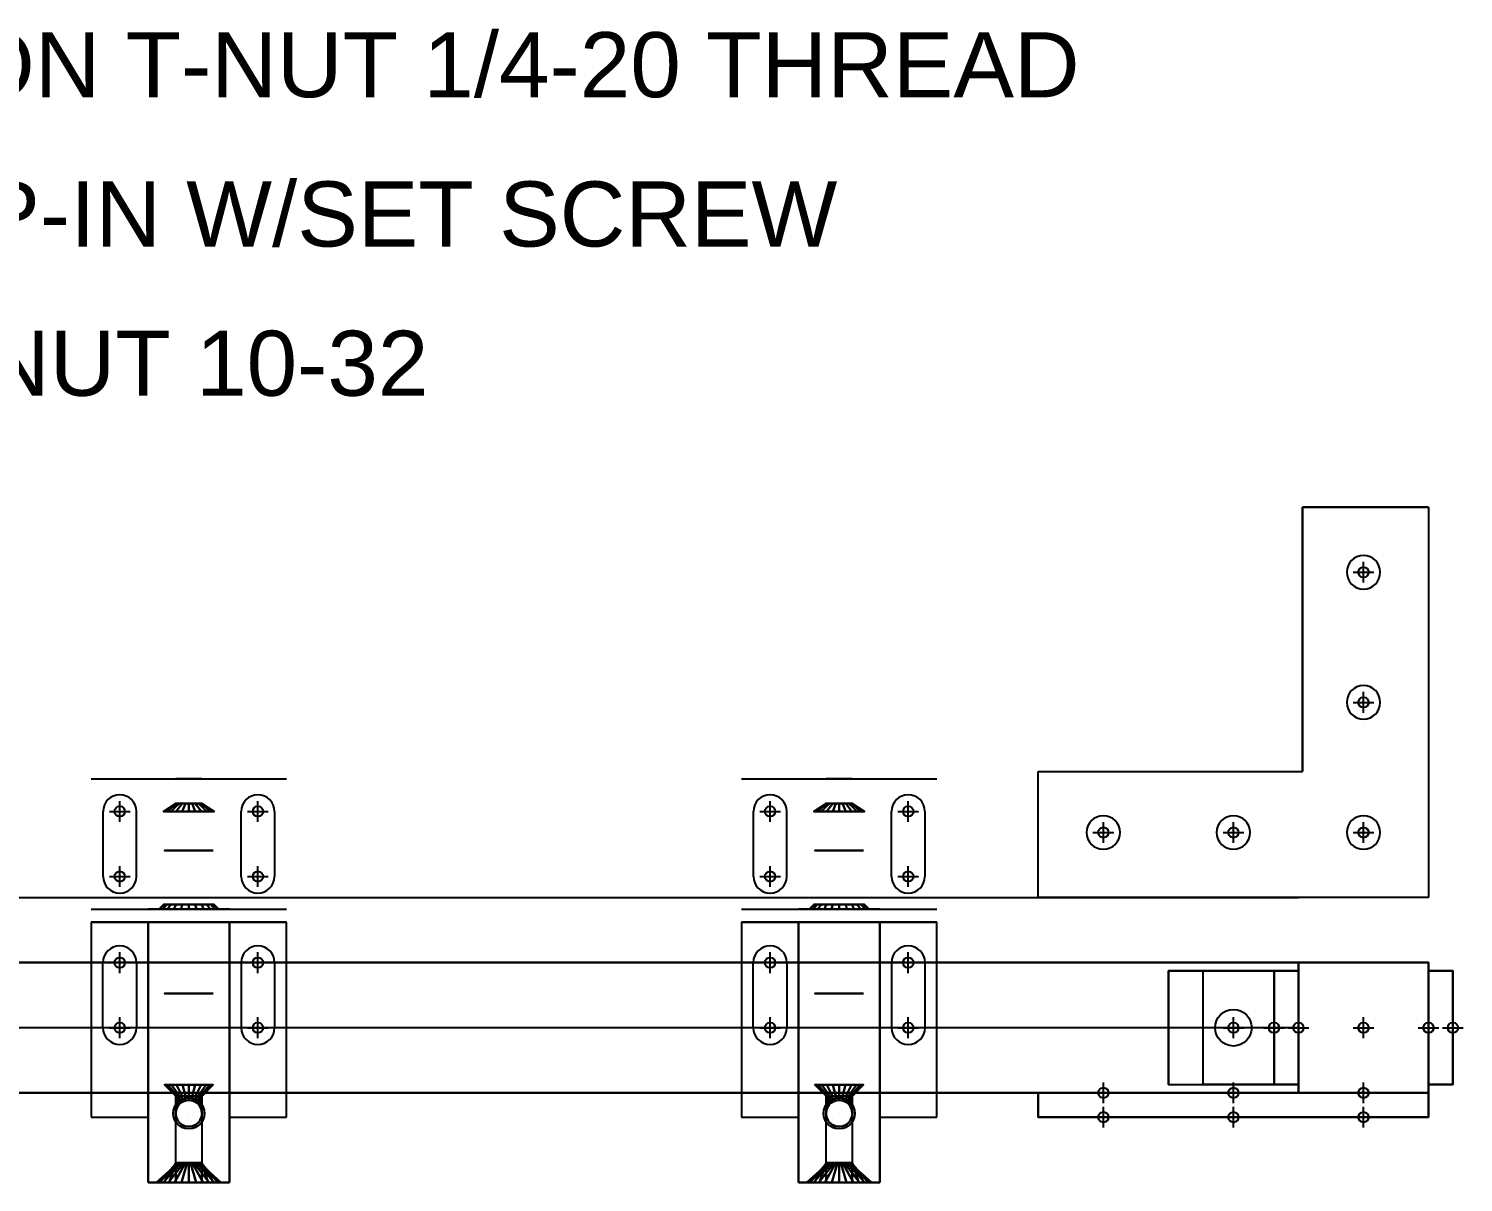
# Model space of a CAD drawing. Header units: inches. Extents: x -15.3 to 23.9, y -11.6 to 6.8.
# Drawn here: x 12.1 to 23.13, y -11.63 to -2.77 of the extents above; entities that cross this region are included whole.
import ezdxf

# ---------------------------------------------------------------- set-up
doc = ezdxf.new("R2010")
doc.units = ezdxf.units.IN
doc.header["$MEASUREMENT"] = 0
doc.header["$PDMODE"] = 34
doc.header["$PDSIZE"] = 0.08
for name, color, linetype in [('AQME Holes', 7, 'Continuous'), ('AQME NonGraphical Parts', 7, 'Continuous'), ('AQME Points', 7, 'Continuous'), ('AQME TSlots', 7, 'Continuous')]:
    doc.layers.add(name, color=color, linetype=linetype)
doc.styles.get("Standard").update_dxf_attribs({"font": 'ARIAL.TTF'})

# ---------------------------------------------------------------- blocks, each defined once
blk = doc.blocks.new('AQME_4118_20120316135133')
at = {"color": 1}
for centre in [(0, 0), (1, 0), (2, 0)]:
    blk.add_circle(centre, 0.1285, dxfattribs=at)
at = {"color": 3}
for p in [(0, 0), (1, 0), (2, 0)]:
    blk.add_point(p, dxfattribs=at)
at = {"color": 2}
for p in [(0, 0, 0.1875), (1, 0, 0.1875), (2, 0, 0.1875)]:
    blk.add_point(p, dxfattribs=at)
for points in [[(2.5, 0.4375), (-0.5, 0.4375), (-0.5, 0.4375, 0.188), (2.5, 0.4375, 0.188)], [(-0.5, 0.4375), (-0.5, -0.4375), (-0.5, -0.4375, 0.188), (-0.5, 0.4375, 0.188)], [(2.5, -0.4375), (2.5, 0.4375), (2.5, 0.4375, 0.188), (2.5, -0.4375, 0.188)], [(-0.5, -0.4375), (2.5, -0.4375), (2.5, -0.4375, 0.188), (-0.5, -0.4375, 0.188)]]:
    blk.add_3dface(points)
at = {"invisible_edges": 14}
for points in [[(-0.5, 0.4375), (2.5, 0.4375), (1, -0.0005)], [(2.5, 0.4375, 0.188), (-0.5, 0.4375, 0.188), (1, -0.0005, 0.188)], [(-0.5, -0.4375), (-0.5, 0.4375), (1, -0.0005)], [(-0.5, 0.4375, 0.188), (-0.5, -0.4375, 0.188), (1, -0.0005, 0.188)], [(2.5, 0.4375), (2.5, -0.4375), (1, -0.0005)], [(2.5, -0.4375, 0.188), (2.5, 0.4375, 0.188), (1, -0.0005, 0.188)], [(2.5, -0.4375), (-0.5, -0.4375), (1, -0.0005)], [(-0.5, -0.4375, 0.188), (2.5, -0.4375, 0.188), (1, -0.0005, 0.188)]]:
    blk.add_3dface(points, dxfattribs=at)
blk = doc.blocks.new('AQME_7042_20120316135722')
at = {"layer": 'AQME Holes', "color": 4}
blk.add_circle((0, 0), 0.281, dxfattribs=at)
blk = doc.blocks.new('AQME_1010_20120316135724', base_point=(0.5, 0.5))
for points in [[(0, 0), (1, 0), (1, 1), (0, 1)], [(1, 1), (0, 1), (0, 1, 4), (1, 1, 4)], [(0, 1), (0, 0), (0, 0, 4), (0, 1, 4)], [(0, 0, 4), (1, 0, 4), (1, 1, 4), (0, 1, 4)], [(1, 0), (1, 1), (1, 1, 4), (1, 0, 4)], [(0, 0), (1, 0), (1, 0, 4), (0, 0, 4)]]:
    blk.add_3dface(points)
at = {"layer": 'AQME Points', "color": 3}
blk.add_point((0.5, 0.5), dxfattribs=at)
at = {"layer": 'AQME Points', "color": 2}
blk.add_point((0.5, 0.5, 4), dxfattribs=at)
at = {"layer": 'AQME TSlots', "color": 1}
for p, q in [((0.5, 1), (0.5, 1, 4)), ((0, 0.5), (0, 0.5, 4)), ((1, 0.5), (1, 0.5, 4)), ((0.5, 0), (0.5, 0, 4))]:
    blk.add_line(p, q, dxfattribs=at)
at = {"extrusion": (0, -1, 0)}
blk.add_blockref('AQME_7042_20120316135722', (0.5, 0.406), dxfattribs=at)
blk = doc.blocks.new('AQME_1010_20120316145001', base_point=(0.5, 0.5))
for points in [[(0, 0), (1, 0), (1, 1), (0, 1)], [(1, 1), (0, 1), (0, 1, 12), (1, 1, 12)], [(0, 1), (0, 0), (0, 0, 12), (0, 1, 12)], [(0, 0, 12), (1, 0, 12), (1, 1, 12), (0, 1, 12)], [(1, 0), (1, 1), (1, 1, 12), (1, 0, 12)], [(0, 0), (1, 0), (1, 0, 12), (0, 0, 12)]]:
    blk.add_3dface(points)
at = {"layer": 'AQME Points', "color": 3}
blk.add_point((0.5, 0.5), dxfattribs=at)
at = {"layer": 'AQME Points', "color": 2}
blk.add_point((0.5, 0.5, 12), dxfattribs=at)
at = {"layer": 'AQME TSlots', "color": 1}
for p, q in [((0.5, 1), (0.5, 1, 12)), ((0, 0.5), (0, 0.5, 12)), ((1, 0.5), (1, 0.5, 12)), ((0.5, 0), (0.5, 0, 12))]:
    blk.add_line(p, q, dxfattribs=at)
blk = doc.blocks.new('AQME_4132_20120316152119')
at = {"color": 1}
blk.add_circle((0, 0.5), 0.1405, dxfattribs=at)
at = {"color": 1, "extrusion": (0, 1, 0)}
blk.add_circle((0, 0.5), 0.1405, dxfattribs=at)
at = {"color": 3}
for p in [(0, 0.5), (0, 0)]:
    blk.add_point(p, dxfattribs=at)
at = {"color": 2}
blk.add_point((0, 0.5, 0.188), dxfattribs=at)
at = {"color": 2, "extrusion": (0, 1, 0)}
blk.add_point((0, 0.188, 0.5), dxfattribs=at)
at = {"color": 3, "extrusion": (0, 1, 0)}
blk.add_point((0, 0, 0.5), dxfattribs=at)
for points in [[(0.4375, 0), (0.4375, 1), (-0.4375, 1), (-0.4375, 0)], [(0.4375, 1), (-0.4375, 1), (-0.4375, 1, 0.188), (0.4375, 1, 0.188)], [(0.4375, 0.188, 1), (0.4375, 1, 0.188), (-0.4375, 1, 0.188), (-0.4375, 0.188, 1)], [(0.4375, 0.188, 0.188), (0.4375, 0.734, 0.188), (-0.4375, 0.734, 0.188), (-0.4375, 0.188, 0.188)], [(0.4375, 0.188, 0.734), (0.4375, 0.734, 0.188), (-0.4375, 0.734, 0.188), (-0.4375, 0.188, 0.734)], [(0.4375, 0.188, 0.188), (-0.4375, 0.188, 0.188), (-0.4375, 0.188, 0.734), (0.4375, 0.188, 0.734)], [(-0.4375, 0, 1), (0.4375, 0, 1), (0.4375, 0.188, 1), (-0.4375, 0.188, 1)]]:
    blk.add_3dface(points)
for points, invisible_edges in [([(-0.4375, 1), (-0.4375, 0), (-0.4375, 0.188, 0.188), (-0.4375, 1, 0.188)], 6), ([(-0.4375, 0.188, 1), (-0.4375, 0.188, 0.734), (-0.4375, 0.734, 0.188), (-0.4375, 1, 0.188)], 5), ([(0.4375, 0), (0.4375, 1), (0.4375, 1, 0.188), (0.4375, 0.188, 0.188)], 12), ([(0.4375, 0.188, 1), (0.4375, 0.188, 0.734), (0.4375, 0.734, 0.188), (0.4375, 1, 0.188)], 5), ([(-0.4375, 0.188, 0.188), (-0.4375, 0), (-0.4375, 0, 1), (-0.4375, 0.188, 1)], 9), ([(0.4375, 0, 1), (0.4375, 0), (0.4375, 0.188, 0.188), (0.4375, 0.188, 1)], 6), ([(0.4375, 0), (-0.4375, 0), (-0.4375, 0, 1), (0.4375, 0, 1)], 8)]:
    blk.add_3dface(points, dxfattribs=dict(invisible_edges=invisible_edges))
blk = doc.blocks.new('AQME_4118_20120316152203')
at = {"color": 1}
for centre in [(0, 0), (1, 0), (2, 0)]:
    blk.add_circle(centre, 0.1285, dxfattribs=at)
at = {"color": 3}
for p in [(0, 0), (1, 0), (2, 0)]:
    blk.add_point(p, dxfattribs=at)
at = {"color": 2}
for p in [(0, 0, 0.1875), (1, 0, 0.1875), (2, 0, 0.1875)]:
    blk.add_point(p, dxfattribs=at)
for points in [[(2.5, 0.4375), (-0.5, 0.4375), (-0.5, 0.4375, 0.188), (2.5, 0.4375, 0.188)], [(-0.5, 0.4375), (-0.5, -0.4375), (-0.5, -0.4375, 0.188), (-0.5, 0.4375, 0.188)], [(2.5, -0.4375), (2.5, 0.4375), (2.5, 0.4375, 0.188), (2.5, -0.4375, 0.188)], [(-0.5, -0.4375), (2.5, -0.4375), (2.5, -0.4375, 0.188), (-0.5, -0.4375, 0.188)]]:
    blk.add_3dface(points)
at = {"invisible_edges": 14}
for points in [[(-0.5, 0.4375), (2.5, 0.4375), (1, -0.0005)], [(2.5, 0.4375, 0.188), (-0.5, 0.4375, 0.188), (1, -0.0005, 0.188)], [(-0.5, -0.4375), (-0.5, 0.4375), (1, -0.0005)], [(-0.5, 0.4375, 0.188), (-0.5, -0.4375, 0.188), (1, -0.0005, 0.188)], [(2.5, 0.4375), (2.5, -0.4375), (1, -0.0005)], [(2.5, -0.4375, 0.188), (2.5, 0.4375, 0.188), (1, -0.0005, 0.188)], [(2.5, -0.4375), (-0.5, -0.4375), (1, -0.0005)], [(-0.5, -0.4375, 0.188), (2.5, -0.4375, 0.188), (1, -0.0005, 0.188)]]:
    blk.add_3dface(points, dxfattribs=at)
blk = doc.blocks.new('AQME_4081_20120316160741')
for p, q in [((-0.5, 2.5), (-0.5, -0.5)), ((-0.5, 2.5), (0.47, 2.5)), ((0.47, 2.5), (0.47, 0.47)), ((2.5, 0.47), (0.47, 0.47)), ((2.5, -0.5), (2.5, 0.47)), ((-0.5, -0.5), (2.5, -0.5))]:
    blk.add_line(p, q)
at = {"color": 1}
for centre in [(0, 2), (0, 1), (0, 0), (1, 0), (2, 0)]:
    blk.add_circle(centre, 0.129, dxfattribs=at)
at = {"color": 3}
for p in [(0, 2), (0, 1), (0, 0), (1, 0), (2, 0)]:
    blk.add_point(p, dxfattribs=at)
at = {"color": 2}
for p in [(0, 2, 0.188), (0, 1, 0.188), (0, 0, 0.188), (1, 0, 0.188), (2, 0, 0.188)]:
    blk.add_point(p, dxfattribs=at)
at = {"invisible_edges": 8}
for points in [[(0.47, 0.47), (0.47, 2.5), (-0.5, 2.5), (-0.5, -0.5)], [(0.47, 0.47, 0.188), (0.47, 2.5, 0.188), (-0.5, 2.5, 0.188), (-0.5, -0.5, 0.188)], [(-0.5, -0.5), (2.5, -0.5), (2.5, 0.47), (0.47, 0.47)], [(-0.5, -0.5, 0.188), (2.5, -0.5, 0.188), (2.5, 0.47, 0.188), (0.47, 0.47, 0.188)]]:
    blk.add_3dface(points, dxfattribs=at)
blk = doc.blocks.new('AQME_2053_20120316162508')
for p, q in [((0.812, 1.281), (-0.688, 1.281)), ((-0.688, 1.281, 0.187), (-0.688, 0.844, 0.187)), ((-0.688, 0.219, 0.187), (-0.688, -0.219, 0.187)), ((-0.688, -0.219), (0.812, -0.219))]:
    blk.add_line(p, q)
at = {"extrusion": (-1, 0, 0)}
for p, q in [((0.812, 1.281, 0.187), (0.812, 0.844, 0.187)), ((0.912, 1.281, 0.187), (0.912, 0.843, 0.187)), ((0.912, 1.281), (0.912, -0.219)), ((0.912, 1.281, 0.187), (0.912, 1.281)), ((0.912, 0.843, 0.313), (0.912, 0.843, 0.187)), ((0.812, 0.219, 0.187), (0.812, -0.219, 0.187)), ((0.912, 0.219, 0.313), (0.912, 0.219, 0.187)), ((0.912, 0.219, 0.187), (0.912, -0.219, 0.187)), ((0.912, -0.219, 0.187), (0.912, -0.219))]:
    blk.add_line(p, q, dxfattribs=at)
at = {"color": 1}
for p, q in [((0, 1.191), (0.5, 1.191)), ((1.162, 1.19), (1.662, 1.19)), ((0.5, 0.934), (0, 0.934)), ((1.662, 0.935), (1.162, 0.935)), ((-1.188, 0.632, 0.608), (-0.658, 0.632, 0.608)), ((-1.188, 0.429, 0.608), (-0.658, 0.429, 0.608)), ((0.5, 0.129), (0, 0.129)), ((1.162, 0.128), (1.662, 0.128)), ((0.5, -0.128), (0, -0.128)), ((1.662, -0.127), (1.162, -0.127))]:
    blk.add_line(p, q, dxfattribs=at)
at = {"color": 1, "extrusion": (-1, 0, 0)}
for p, q in [((-1.188, 0.632, 0.608), (-1.188, 0.632, 0.541)), ((-1.188, 0.429, 0.608), (-1.188, 0.429, 0.541))]:
    blk.add_line(p, q, dxfattribs=at)
for centre, radius in [((-0.531, 0.313, -0.262), 0.188), ((-0.531, 0.313, -1.662), 0.195), ((-0.531, 0.313, -1.912), 0.101)]:
    blk.add_circle(centre, radius, dxfattribs=at)
at = {"extrusion": (-1, 0, 0)}
blk.add_circle((-0.531, 0.313, -1.362), 0.188, dxfattribs=at)
for centre, radius in [((-0.658, 0.531, 0.745), 0.12), ((-0.658, 0.531, 0.608), 0.102)]:
    blk.add_circle(centre, radius)
at = {"color": 1}
for centre, radius, start, end in [((0, 1.062), 0.129, 90, 270), ((0.5, 1.062), 0.129, 270, 90), ((1.162, 1.062), 0.128, 90, 270), ((1.662, 1.062), 0.128, 270, 90), ((0, 0), 0.129, 90, 270), ((0.5, 0), 0.129, 270, 90), ((1.162, 0), 0.128, 90, 270), ((1.662, 0), 0.128, 270, 90)]:
    blk.add_arc(centre, radius, start, end, dxfattribs=at)
at = {"extrusion": (-1, 0, 0)}
for centre, start in [((-0.531, 0.313, -0.812), 0), ((-0.531, 0.313, -0.912), 360)]:
    blk.add_arc(centre, 0.312, start, 180, dxfattribs=at)
at = {"color": 1, "extrusion": (-1, 0, 0)}
blk.add_arc((-0.531, 0.313, 1.039), 0.102, 180, 0, dxfattribs=at)
at = {"color": 2}
for p in [(0, 1.062, 0.187), (0.5, 1.062, 0.187), (1.162, 1.062, 0.187), (1.662, 1.062, 0.187), (0, 0, 0.187), (0.5, 0, 0.187), (1.162, 0, 0.187), (1.662, 0, 0.187)]:
    blk.add_point(p, dxfattribs=at)
at = {"color": 3}
for p in [(0, 1.062), (0.5, 1.062), (1.162, 1.062), (1.662, 1.062), (0, 0), (0.5, 0), (1.162, 0), (1.662, 0)]:
    blk.add_point(p, dxfattribs=at)
for points, invisible_edges in [([(-0.688, -0.219), (0.812, -0.219), (0.812, 1.281), (-0.688, 1.281)], 8), ([(0.812, 1.281, 0.187), (0.812, 1.281), (0.812, -0.219), (0.812, -0.219, 0.187)], 8), ([(0.912, 1.281, 0.187), (0.912, 1.281), (0.912, -0.219), (0.912, -0.219, 0.187)], 8), ([(1.912, 1.281, 0.187), (1.912, 1.281), (1.912, -0.219), (1.912, -0.219, 0.187)], 8), ([(-0.688, 0.219), (-1.188, 0.219), (-1.188, 0.844), (-0.688, 0.844)], 8), ([(-0.688, 0.844), (-1.188, 0.844), (-1.188, 0.844, 0.313), (-0.688, 0.844, 0.313)], 8), ([(-1.188, 0.844, 0.313), (-1.188, 0.833, 0.393), (-1.188, 0.791, 0.313), (-1.188, 0.844, 0.313)], 6), ([(-1.188, 0.844, 0.313), (-1.188, 0.844), (-1.188, 0.219), (-1.188, 0.219, 0.313)], 8), ([(-1.188, 0.833, 0.393), (-1.188, 0.802, 0.469), (-1.188, 0.739, 0.313), (-1.188, 0.791, 0.313)], 14), ([(-1.188, 0.802, 0.469), (-1.188, 0.752, 0.533), (-1.188, 0.687, 0.313), (-1.188, 0.739, 0.313)], 14), ([(-0.688, 0.844, 0.187), (0.812, 0.844, 0.187), (0.812, 0.844, 0.313), (-0.688, 0.844, 0.313)], 8), ([(0.812, 0.844, 0.313), (0.812, 0.833, 0.393), (0.812, 0.791, 0.187), (0.812, 0.844, 0.187)], 6), ([(0.812, 0.833, 0.393), (0.812, 0.802, 0.469), (0.812, 0.739, 0.187), (0.812, 0.791, 0.187)], 14), ([(0.812, 0.802, 0.469), (0.812, 0.752, 0.533), (0.812, 0.687, 0.187), (0.812, 0.739, 0.187)], 14), ([(0.912, 0.843, 0.313), (0.912, 0.832, 0.394), (0.912, 0.791, 0.187), (0.912, 0.843, 0.187)], 14), ([(0.912, 0.832, 0.394), (0.912, 0.801, 0.469), (0.912, 0.739, 0.187), (0.912, 0.791, 0.187)], 14), ([(0.912, 0.801, 0.469), (0.912, 0.752, 0.534), (0.912, 0.687, 0.187), (0.912, 0.739, 0.187)], 14), ([(1.912, 0.843, 0.313), (1.912, 0.832, 0.394), (1.912, 0.791, 0.187), (1.912, 0.843, 0.187)], 14), ([(1.912, 0.832, 0.394), (1.912, 0.801, 0.469), (1.912, 0.739, 0.187), (1.912, 0.791, 0.187)], 14), ([(1.912, 0.801, 0.469), (1.912, 0.752, 0.534), (1.912, 0.687, 0.187), (1.912, 0.739, 0.187)], 14), ([(-1.188, 0.752, 0.533), (-1.188, 0.687, 0.583), (-1.188, 0.635, 0.313), (-1.188, 0.687, 0.313)], 14), ([(-1.188, 0.687, 0.583), (-1.188, 0.612, 0.614), (-1.188, 0.583, 0.313), (-1.188, 0.635, 0.313)], 14), ([(0.812, 0.752, 0.533), (0.812, 0.687, 0.583), (0.812, 0.635, 0.187), (0.812, 0.687, 0.187)], 14), ([(0.812, 0.687, 0.583), (0.812, 0.612, 0.614), (0.812, 0.583, 0.187), (0.812, 0.635, 0.187)], 14), ([(0.912, 0.752, 0.534), (0.912, 0.687, 0.583), (0.912, 0.635, 0.187), (0.912, 0.687, 0.187)], 14), ([(0.912, 0.687, 0.583), (0.912, 0.612, 0.614), (0.912, 0.583, 0.187), (0.912, 0.635, 0.187)], 14), ([(1.362, 0.531, 0.313), (1.362, 0.719, 0.313), (1.362, 0.712, 0.361), (1.362, 0.531, 0.313)], 5), ([(1.362, 0.531, 0.313), (1.362, 0.712, 0.264), (1.362, 0.719, 0.313), (1.362, 0.531, 0.313)], 5), ([(1.362, 0.531, 0.313), (1.362, 0.712, 0.361), (1.362, 0.693, 0.406), (1.362, 0.531, 0.313)], 5), ([(1.362, 0.531, 0.313), (1.362, 0.693, 0.219), (1.362, 0.712, 0.264), (1.362, 0.531, 0.313)], 5), ([(1.362, 0.531, 0.313), (1.362, 0.693, 0.406), (1.362, 0.664, 0.445), (1.362, 0.531, 0.313)], 5), ([(1.362, 0.531, 0.313), (1.362, 0.664, 0.18), (1.362, 0.693, 0.219), (1.362, 0.531, 0.313)], 5), ([(1.362, 0.531, 0.313), (1.362, 0.664, 0.445), (1.362, 0.625, 0.475), (1.362, 0.531, 0.313)], 5), ([(1.362, 0.531, 0.313), (1.362, 0.625, 0.15), (1.362, 0.664, 0.18), (1.362, 0.531, 0.313)], 5), ([(1.912, 0.752, 0.534), (1.912, 0.687, 0.583), (1.912, 0.635, 0.187), (1.912, 0.687, 0.187)], 14), ([(1.912, 0.687, 0.583), (1.912, 0.612, 0.614), (1.912, 0.583, 0.187), (1.912, 0.635, 0.187)], 14), ([(-1.188, 0.612, 0.614), (-1.188, 0.531, 0.625), (-1.188, 0.531, 0.313), (-1.188, 0.583, 0.313)], 14), ([(-0.778, 0.531, 0.745), (-0.774, 0.562, 0.745), (-0.756, 0.557, 0.745), (-0.76, 0.531, 0.745)], 10), ([(-0.774, 0.562, 1.363), (-0.658, 0.531, 1.363), (-0.658, 0.531, 1.363), (-0.778, 0.531, 1.363)], 5), ([(-0.774, 0.562, 0.745), (-0.762, 0.591, 0.745), (-0.746, 0.582, 0.745), (-0.756, 0.557, 0.745)], 10), ([(-0.762, 0.591, 1.363), (-0.658, 0.531, 1.363), (-0.658, 0.531, 1.363), (-0.774, 0.562, 1.363)], 5), ([(-0.762, 0.591, 0.745), (-0.743, 0.616, 0.745), (-0.73, 0.603, 0.745), (-0.746, 0.582, 0.745)], 10), ([(-0.743, 0.616, 1.363), (-0.658, 0.531, 1.363), (-0.658, 0.531, 1.363), (-0.762, 0.591, 1.363)], 5), ([(-0.743, 0.616, 0.745), (-0.718, 0.635, 0.745), (-0.709, 0.619, 0.745), (-0.73, 0.603, 0.745)], 10), ([(-0.718, 0.635, 1.363), (-0.658, 0.531, 1.363), (-0.658, 0.531, 1.363), (-0.743, 0.616, 1.363)], 5), ([(-0.718, 0.635, 0.745), (-0.689, 0.647, 0.745), (-0.684, 0.629, 0.745), (-0.709, 0.619, 0.745)], 10), ([(-0.689, 0.647, 1.363), (-0.658, 0.531, 1.363), (-0.658, 0.531, 1.363), (-0.718, 0.635, 1.363)], 5), ([(-0.689, 0.647, 0.745), (-0.658, 0.651, 0.745), (-0.658, 0.632, 0.745), (-0.684, 0.629, 0.745)], 10), ([(-0.658, 0.651, 1.363), (-0.658, 0.531, 1.363), (-0.658, 0.531, 1.363), (-0.689, 0.647, 1.363)], 5), ([(-0.658, 0.651, 0.745), (-0.627, 0.647, 0.745), (-0.632, 0.629, 0.745), (-0.658, 0.632, 0.745)], 10), ([(-0.627, 0.647, 1.363), (-0.658, 0.531, 1.363), (-0.658, 0.531, 1.363), (-0.658, 0.651, 1.363)], 5), ([(-0.598, 0.635, 1.363), (-0.658, 0.531, 1.363), (-0.658, 0.531, 1.363), (-0.627, 0.647, 1.363)], 5), ([(-0.573, 0.616, 1.363), (-0.658, 0.531, 1.363), (-0.658, 0.531, 1.363), (-0.598, 0.635, 1.363)], 5), ([(-0.554, 0.591, 1.363), (-0.658, 0.531, 1.363), (-0.658, 0.531, 1.363), (-0.573, 0.616, 1.363)], 5), ([(-0.542, 0.562, 1.363), (-0.658, 0.531, 1.363), (-0.658, 0.531, 1.363), (-0.554, 0.591, 1.363)], 5), ([(-0.538, 0.531, 1.363), (-0.658, 0.531, 1.363), (-0.658, 0.531, 1.363), (-0.542, 0.562, 1.363)], 5), ([(-0.627, 0.647, 0.745), (-0.598, 0.635, 0.745), (-0.607, 0.619, 0.745), (-0.632, 0.629, 0.745)], 10), ([(-0.598, 0.635, 0.745), (-0.573, 0.616, 0.745), (-0.586, 0.603, 0.745), (-0.607, 0.619, 0.745)], 10), ([(-0.573, 0.616, 0.745), (-0.554, 0.591, 0.745), (-0.57, 0.582, 0.745), (-0.586, 0.603, 0.745)], 10), ([(-0.554, 0.591, 0.745), (-0.542, 0.562, 0.745), (-0.56, 0.557, 0.745), (-0.57, 0.582, 0.745)], 10), ([(-0.542, 0.562, 0.745), (-0.538, 0.531, 0.745), (-0.557, 0.531, 0.745), (-0.56, 0.557, 0.745)], 10), ([(0.812, 0.612, 0.614), (0.812, 0.531, 0.625), (0.812, 0.531, 0.187), (0.812, 0.583, 0.187)], 14), ([(0.912, 0.612, 0.614), (0.912, 0.531, 0.625), (0.912, 0.531, 0.187), (0.912, 0.583, 0.187)], 14), ([(1.362, 0.531, 0.313), (1.362, 0.625, 0.475), (1.362, 0.58, 0.494), (1.362, 0.531, 0.313)], 5), ([(1.362, 0.531, 0.313), (1.362, 0.58, 0.131), (1.362, 0.625, 0.15), (1.362, 0.531, 0.313)], 5), ([(1.362, 0.531, 0.313), (1.362, 0.58, 0.494), (1.362, 0.531, 0.5), (1.362, 0.531, 0.313)], 5), ([(1.362, 0.531, 0.313), (1.362, 0.531, 0.125), (1.362, 0.58, 0.131), (1.362, 0.531, 0.313)], 5), ([(1.912, 0.612, 0.614), (1.912, 0.531, 0.625), (1.912, 0.531, 0.187), (1.912, 0.583, 0.187)], 14), ([(-1.188, 0.531, 0.625), (-1.188, 0.45, 0.614), (-1.188, 0.479, 0.313), (-1.188, 0.531, 0.313)], 14), ([(-1.188, 0.45, 0.614), (-1.188, 0.375, 0.583), (-1.188, 0.427, 0.313), (-1.188, 0.479, 0.313)], 14), ([(-0.774, 0.5, 0.745), (-0.778, 0.531, 0.745), (-0.76, 0.531, 0.745), (-0.756, 0.505, 0.745)], 10), ([(-0.778, 0.531, 1.363), (-0.658, 0.531, 1.363), (-0.658, 0.531, 1.363), (-0.774, 0.5, 1.363)], 5), ([(-0.774, 0.5, 1.363), (-0.658, 0.531, 1.363), (-0.658, 0.531, 1.363), (-0.762, 0.471, 1.363)], 5), ([(-0.762, 0.471, 0.745), (-0.774, 0.5, 0.745), (-0.756, 0.505, 0.745), (-0.746, 0.48, 0.745)], 10), ([(-0.762, 0.471, 1.363), (-0.658, 0.531, 1.363), (-0.658, 0.531, 1.363), (-0.743, 0.446, 1.363)], 5), ([(-0.743, 0.446, 0.745), (-0.762, 0.471, 0.745), (-0.746, 0.48, 0.745), (-0.73, 0.459, 0.745)], 10), ([(-0.743, 0.446, 1.363), (-0.658, 0.531, 1.363), (-0.658, 0.531, 1.363), (-0.718, 0.427, 1.363)], 5), ([(-0.718, 0.427, 0.745), (-0.743, 0.446, 0.745), (-0.73, 0.459, 0.745), (-0.709, 0.443, 0.745)], 10), ([(-0.718, 0.427, 1.363), (-0.658, 0.531, 1.363), (-0.658, 0.531, 1.363), (-0.689, 0.415, 1.363)], 5), ([(-0.689, 0.415, 0.745), (-0.718, 0.427, 0.745), (-0.709, 0.443, 0.745), (-0.684, 0.433, 0.745)], 10), ([(-0.689, 0.415, 1.363), (-0.658, 0.531, 1.363), (-0.658, 0.531, 1.363), (-0.658, 0.411, 1.363)], 5), ([(-0.658, 0.411, 1.363), (-0.658, 0.531, 1.363), (-0.658, 0.531, 1.363), (-0.627, 0.415, 1.363)], 5), ([(-0.627, 0.415, 1.363), (-0.658, 0.531, 1.363), (-0.658, 0.531, 1.363), (-0.598, 0.427, 1.363)], 5), ([(-0.598, 0.427, 1.363), (-0.658, 0.531, 1.363), (-0.658, 0.531, 1.363), (-0.573, 0.446, 1.363)], 5), ([(-0.573, 0.446, 1.363), (-0.658, 0.531, 1.363), (-0.658, 0.531, 1.363), (-0.554, 0.471, 1.363)], 5), ([(-0.554, 0.471, 1.363), (-0.658, 0.531, 1.363), (-0.658, 0.531, 1.363), (-0.542, 0.5, 1.363)], 5), ([(-0.542, 0.5, 1.363), (-0.658, 0.531, 1.363), (-0.658, 0.531, 1.363), (-0.538, 0.531, 1.363)], 5), ([(-0.598, 0.427, 0.745), (-0.627, 0.415, 0.745), (-0.632, 0.433, 0.745), (-0.607, 0.443, 0.745)], 10), ([(-0.573, 0.446, 0.745), (-0.598, 0.427, 0.745), (-0.607, 0.443, 0.745), (-0.586, 0.459, 0.745)], 10), ([(-0.554, 0.471, 0.745), (-0.573, 0.446, 0.745), (-0.586, 0.459, 0.745), (-0.57, 0.48, 0.745)], 10), ([(-0.542, 0.5, 0.745), (-0.554, 0.471, 0.745), (-0.57, 0.48, 0.745), (-0.56, 0.505, 0.745)], 10), ([(-0.538, 0.531, 0.745), (-0.542, 0.5, 0.745), (-0.56, 0.505, 0.745), (-0.557, 0.531, 0.745)], 10), ([(0.812, 0.531, 0.625), (0.812, 0.45, 0.614), (0.812, 0.479, 0.187), (0.812, 0.531, 0.187)], 14), ([(0.812, 0.45, 0.614), (0.812, 0.375, 0.583), (0.812, 0.427, 0.187), (0.812, 0.479, 0.187)], 14), ([(0.912, 0.531, 0.625), (0.912, 0.45, 0.614), (0.912, 0.479, 0.187), (0.912, 0.531, 0.187)], 14), ([(0.912, 0.45, 0.614), (0.912, 0.375, 0.583), (0.912, 0.427, 0.187), (0.912, 0.479, 0.187)], 14), ([(1.362, 0.531, 0.313), (1.362, 0.531, 0.5), (1.362, 0.482, 0.494), (1.362, 0.531, 0.313)], 5), ([(1.362, 0.531, 0.313), (1.362, 0.482, 0.494), (1.362, 0.437, 0.475), (1.362, 0.531, 0.313)], 5), ([(1.362, 0.531, 0.313), (1.362, 0.437, 0.475), (1.362, 0.398, 0.445), (1.362, 0.531, 0.313)], 5), ([(1.362, 0.531, 0.313), (1.362, 0.398, 0.445), (1.362, 0.369, 0.406), (1.362, 0.531, 0.313)], 5), ([(1.362, 0.531, 0.313), (1.362, 0.369, 0.406), (1.362, 0.35, 0.361), (1.362, 0.531, 0.313)], 5), ([(1.362, 0.531, 0.313), (1.362, 0.35, 0.361), (1.362, 0.344, 0.313), (1.362, 0.531, 0.313)], 5), ([(1.362, 0.531, 0.313), (1.362, 0.344, 0.313), (1.362, 0.35, 0.264), (1.362, 0.531, 0.313)], 5), ([(1.362, 0.531, 0.313), (1.362, 0.35, 0.264), (1.362, 0.369, 0.219), (1.362, 0.531, 0.313)], 5), ([(1.362, 0.531, 0.313), (1.362, 0.369, 0.219), (1.362, 0.398, 0.18), (1.362, 0.531, 0.313)], 5), ([(1.362, 0.531, 0.313), (1.362, 0.398, 0.18), (1.362, 0.437, 0.15), (1.362, 0.531, 0.313)], 5), ([(1.362, 0.531, 0.313), (1.362, 0.437, 0.15), (1.362, 0.482, 0.131), (1.362, 0.531, 0.313)], 5), ([(1.362, 0.531, 0.313), (1.362, 0.482, 0.131), (1.362, 0.531, 0.125), (1.362, 0.531, 0.313)], 5), ([(1.912, 0.531, 0.625), (1.912, 0.45, 0.614), (1.912, 0.479, 0.187), (1.912, 0.531, 0.187)], 14), ([(1.912, 0.45, 0.614), (1.912, 0.375, 0.583), (1.912, 0.427, 0.187), (1.912, 0.479, 0.187)], 14), ([(-1.188, 0.375, 0.583), (-1.188, 0.31, 0.533), (-1.188, 0.375, 0.313), (-1.188, 0.427, 0.313)], 14), ([(-1.188, 0.31, 0.533), (-1.188, 0.26, 0.469), (-1.188, 0.323, 0.313), (-1.188, 0.375, 0.313)], 14), ([(-0.658, 0.411, 0.745), (-0.689, 0.415, 0.745), (-0.684, 0.433, 0.745), (-0.658, 0.429, 0.745)], 10), ([(-0.627, 0.415, 0.745), (-0.658, 0.411, 0.745), (-0.658, 0.429, 0.745), (-0.632, 0.433, 0.745)], 10), ([(0.812, 0.375, 0.583), (0.812, 0.31, 0.533), (0.812, 0.375, 0.187), (0.812, 0.427, 0.187)], 14), ([(0.812, 0.31, 0.533), (0.812, 0.26, 0.469), (0.812, 0.323, 0.187), (0.812, 0.375, 0.187)], 14), ([(0.912, 0.375, 0.583), (0.912, 0.31, 0.534), (0.912, 0.375, 0.187), (0.912, 0.427, 0.187)], 14), ([(0.912, 0.31, 0.534), (0.912, 0.261, 0.469), (0.912, 0.323, 0.187), (0.912, 0.375, 0.187)], 14), ([(1.912, 0.375, 0.583), (1.912, 0.31, 0.534), (1.912, 0.375, 0.187), (1.912, 0.427, 0.187)], 14), ([(1.912, 0.31, 0.534), (1.912, 0.261, 0.469), (1.912, 0.323, 0.187), (1.912, 0.375, 0.187)], 14), ([(-1.188, 0.26, 0.469), (-1.188, 0.229, 0.393), (-1.188, 0.271, 0.313), (-1.188, 0.323, 0.313)], 14), ([(-1.188, 0.229, 0.393), (-1.188, 0.219, 0.313), (-1.188, 0.219, 0.313), (-1.188, 0.271, 0.313)], 12), ([(0.812, 0.26, 0.469), (0.812, 0.229, 0.393), (0.812, 0.271, 0.187), (0.812, 0.323, 0.187)], 14), ([(0.812, 0.229, 0.393), (0.812, 0.219, 0.313), (0.812, 0.219, 0.187), (0.812, 0.271, 0.187)], 12), ([(0.912, 0.261, 0.469), (0.912, 0.23, 0.394), (0.912, 0.271, 0.187), (0.912, 0.323, 0.187)], 14), ([(0.912, 0.23, 0.394), (0.912, 0.219, 0.313), (0.912, 0.219, 0.187), (0.912, 0.271, 0.187)], 14), ([(1.912, 0.261, 0.469), (1.912, 0.23, 0.394), (1.912, 0.271, 0.187), (1.912, 0.323, 0.187)], 14), ([(1.912, 0.23, 0.394), (1.912, 0.219, 0.313), (1.912, 0.219, 0.187), (1.912, 0.271, 0.187)], 14), ([(-0.688, 0.219), (-1.188, 0.219), (-1.188, 0.219, 0.313), (-0.688, 0.219, 0.313)], 8), ([(-0.688, 0.219, 0.187), (0.812, 0.219, 0.187), (0.812, 0.219, 0.313), (-0.688, 0.219, 0.313)], 8)]:
    blk.add_3dface(points, dxfattribs=dict(invisible_edges=invisible_edges))
at = {"color": 1}
for points in [[(-1.039, 0.603, 0.241), (-1.039, 0.612, 0.251), (-1.188, 0.781, 0.317), (-1.188, 0.776, 0.261)], [(-1.039, 0.612, 0.251), (-1.039, 0.619, 0.262), (-1.188, 0.774, 0.373), (-1.188, 0.781, 0.317)], [(-1.039, 0.593, 0.232), (-1.039, 0.603, 0.241), (-1.188, 0.776, 0.261), (-1.188, 0.758, 0.207)], [(-1.039, 0.619, 0.262), (-1.039, 0.625, 0.274), (-1.188, 0.754, 0.426), (-1.188, 0.774, 0.373)], [(-1.039, 0.582, 0.225), (-1.039, 0.593, 0.232), (-1.188, 0.758, 0.207), (-1.188, 0.728, 0.159)], [(-1.039, 0.625, 0.274), (-1.039, 0.629, 0.286), (-1.188, 0.722, 0.473), (-1.188, 0.754, 0.426)], [(-1.039, 0.57, 0.219), (-1.039, 0.582, 0.225), (-1.188, 0.728, 0.159), (-1.188, 0.688, 0.118)], [(-1.039, 0.629, 0.286), (-1.039, 0.632, 0.299), (-1.188, 0.681, 0.512), (-1.188, 0.722, 0.473)], [(-1.039, 0.557, 0.214), (-1.039, 0.57, 0.219), (-1.188, 0.688, 0.118), (-1.188, 0.641, 0.088)], [(-1.039, 0.632, 0.299), (-1.039, 0.633, 0.313), (-1.188, 0.632, 0.541), (-1.188, 0.681, 0.512)], [(-0.438, 0.712, 0.361), (-0.438, 0.719, 0.313), (-0.526, 0.632, 0.313), (-0.526, 0.629, 0.339)], [(-0.438, 0.719, 0.313), (-0.438, 0.712, 0.264), (-0.526, 0.629, 0.286), (-0.526, 0.632, 0.313)], [(-0.438, 0.693, 0.406), (-0.438, 0.712, 0.361), (-0.526, 0.629, 0.339), (-0.526, 0.619, 0.363)], [(-0.438, 0.712, 0.264), (-0.438, 0.693, 0.219), (-0.526, 0.619, 0.262), (-0.526, 0.629, 0.286)], [(-0.438, 0.664, 0.445), (-0.438, 0.693, 0.406), (-0.526, 0.619, 0.363), (-0.526, 0.603, 0.384)], [(-0.438, 0.693, 0.219), (-0.438, 0.664, 0.18), (-0.526, 0.603, 0.241), (-0.526, 0.619, 0.262)], [(-0.438, 0.625, 0.475), (-0.438, 0.664, 0.445), (-0.526, 0.603, 0.384), (-0.526, 0.582, 0.4)], [(-0.438, 0.664, 0.18), (-0.438, 0.625, 0.15), (-0.526, 0.582, 0.225), (-0.526, 0.603, 0.241)], [(0.947, 0.726, 0.313), (0.947, 0.719, 0.263), (0.912, 0.753, 0.253), (0.912, 0.761, 0.313)], [(0.947, 0.719, 0.363), (0.947, 0.726, 0.313), (0.912, 0.761, 0.313), (0.912, 0.753, 0.373)], [(0.947, 0.719, 0.263), (0.947, 0.7, 0.216), (0.912, 0.73, 0.198), (0.912, 0.753, 0.253)], [(0.947, 0.7, 0.411), (0.947, 0.719, 0.363), (0.912, 0.753, 0.373), (0.912, 0.73, 0.428)], [(0.947, 0.7, 0.216), (0.947, 0.669, 0.175), (0.912, 0.694, 0.15), (0.912, 0.73, 0.198)], [(0.947, 0.669, 0.451), (0.947, 0.7, 0.411), (0.912, 0.73, 0.428), (0.912, 0.694, 0.476)], [(0.947, 0.669, 0.175), (0.947, 0.629, 0.144), (0.912, 0.646, 0.114), (0.912, 0.694, 0.15)], [(0.947, 0.629, 0.482), (0.947, 0.669, 0.451), (0.912, 0.694, 0.476), (0.912, 0.646, 0.512)], [(1.723, 0.632, 0.313), (1.723, 0.628, 0.287), (1.662, 0.719, 0.263), (1.662, 0.726, 0.313)], [(1.723, 0.628, 0.339), (1.723, 0.632, 0.313), (1.662, 0.726, 0.313), (1.662, 0.719, 0.363)], [(1.723, 0.628, 0.287), (1.723, 0.618, 0.263), (1.662, 0.7, 0.216), (1.662, 0.719, 0.263)], [(1.723, 0.618, 0.363), (1.723, 0.628, 0.339), (1.662, 0.719, 0.363), (1.662, 0.7, 0.411)], [(1.723, 0.618, 0.263), (1.723, 0.602, 0.242), (1.662, 0.669, 0.175), (1.662, 0.7, 0.216)], [(1.723, 0.602, 0.384), (1.723, 0.618, 0.363), (1.662, 0.7, 0.411), (1.662, 0.669, 0.451)], [(1.723, 0.602, 0.242), (1.723, 0.581, 0.226), (1.662, 0.629, 0.144), (1.662, 0.669, 0.175)], [(1.723, 0.581, 0.4), (1.723, 0.602, 0.384), (1.662, 0.669, 0.451), (1.662, 0.629, 0.482)], [(-1.039, 0.544, 0.212), (-1.039, 0.557, 0.214), (-1.188, 0.641, 0.088), (-1.188, 0.587, 0.069)], [(-1.039, 0.531, 0.211), (-1.039, 0.544, 0.212), (-1.188, 0.587, 0.069), (-1.188, 0.531, 0.063)], [(-0.658, 0.632, 0.313), (-0.635, 0.63, 0.335), (-0.526, 0.629, 0.339), (-0.526, 0.633, 0.313)], [(-0.658, 0.632, 0.608), (-0.632, 0.629, 0.609), (-0.635, 0.63, 0.335), (-0.658, 0.632, 0.313)], [(-0.632, 0.629, 0.609), (-0.607, 0.619, 0.612), (-0.613, 0.622, 0.357), (-0.635, 0.63, 0.335)], [(-0.635, 0.63, 0.335), (-0.613, 0.622, 0.357), (-0.526, 0.619, 0.363), (-0.526, 0.629, 0.339)], [(-0.607, 0.619, 0.612), (-0.586, 0.603, 0.617), (-0.592, 0.608, 0.378), (-0.613, 0.622, 0.357)], [(-0.613, 0.622, 0.357), (-0.592, 0.608, 0.378), (-0.526, 0.603, 0.384), (-0.526, 0.619, 0.363)], [(-0.586, 0.603, 0.617), (-0.57, 0.582, 0.621), (-0.574, 0.589, 0.396), (-0.592, 0.608, 0.378)], [(-0.592, 0.608, 0.378), (-0.574, 0.589, 0.396), (-0.526, 0.582, 0.4), (-0.526, 0.603, 0.384)], [(-0.57, 0.582, 0.621), (-0.56, 0.557, 0.624), (-0.561, 0.562, 0.409), (-0.574, 0.589, 0.396)], [(-0.574, 0.589, 0.396), (-0.561, 0.562, 0.409), (-0.526, 0.557, 0.411), (-0.526, 0.582, 0.4)], [(-0.56, 0.557, 0.624), (-0.557, 0.531, 0.625), (-0.557, 0.531, 0.414), (-0.561, 0.562, 0.409)], [(-0.561, 0.562, 0.409), (-0.557, 0.531, 0.414), (-0.526, 0.531, 0.414), (-0.526, 0.557, 0.411)], [(-0.438, 0.58, 0.494), (-0.438, 0.625, 0.475), (-0.526, 0.582, 0.4), (-0.526, 0.557, 0.411)], [(-0.438, 0.625, 0.15), (-0.438, 0.58, 0.131), (-0.526, 0.557, 0.214), (-0.526, 0.582, 0.225)], [(-0.438, 0.531, 0.5), (-0.438, 0.58, 0.494), (-0.526, 0.557, 0.411), (-0.526, 0.531, 0.414)], [(-0.438, 0.58, 0.131), (-0.438, 0.531, 0.125), (-0.526, 0.531, 0.211), (-0.526, 0.557, 0.214)], [(0.947, 0.629, 0.144), (0.947, 0.581, 0.125), (0.912, 0.591, 0.091), (0.912, 0.646, 0.114)], [(0.947, 0.581, 0.501), (0.947, 0.629, 0.482), (0.912, 0.646, 0.512), (0.912, 0.591, 0.535)], [(0.947, 0.581, 0.125), (0.947, 0.531, 0.118), (0.912, 0.531, 0.083), (0.912, 0.591, 0.091)], [(0.947, 0.531, 0.508), (0.947, 0.581, 0.501), (0.912, 0.591, 0.535), (0.912, 0.531, 0.543)], [(1.723, 0.581, 0.226), (1.723, 0.557, 0.216), (1.662, 0.581, 0.125), (1.662, 0.629, 0.144)], [(1.723, 0.557, 0.41), (1.723, 0.581, 0.4), (1.662, 0.629, 0.482), (1.662, 0.581, 0.501)], [(1.723, 0.557, 0.216), (1.723, 0.531, 0.213), (1.662, 0.531, 0.118), (1.662, 0.581, 0.125)], [(1.723, 0.531, 0.414), (1.723, 0.557, 0.41), (1.662, 0.581, 0.501), (1.662, 0.531, 0.508)], [(-1.039, 0.518, 0.212), (-1.039, 0.531, 0.211), (-1.188, 0.531, 0.063), (-1.188, 0.475, 0.069)], [(-1.039, 0.505, 0.214), (-1.039, 0.518, 0.212), (-1.188, 0.475, 0.069), (-1.188, 0.421, 0.088)], [(-1.039, 0.492, 0.219), (-1.039, 0.505, 0.214), (-1.188, 0.421, 0.088), (-1.188, 0.374, 0.118)], [(-1.039, 0.48, 0.225), (-1.039, 0.492, 0.219), (-1.188, 0.374, 0.118), (-1.188, 0.334, 0.159)], [(-1.039, 0.469, 0.232), (-1.039, 0.48, 0.225), (-1.188, 0.334, 0.159), (-1.188, 0.304, 0.207)], [(-1.039, 0.459, 0.241), (-1.039, 0.469, 0.232), (-1.188, 0.304, 0.207), (-1.188, 0.286, 0.261)], [(-1.039, 0.45, 0.251), (-1.039, 0.459, 0.241), (-1.188, 0.286, 0.261), (-1.188, 0.281, 0.317)], [(-1.039, 0.443, 0.262), (-1.039, 0.45, 0.251), (-1.188, 0.281, 0.317), (-1.188, 0.288, 0.373)], [(-1.039, 0.437, 0.274), (-1.039, 0.443, 0.262), (-1.188, 0.288, 0.373), (-1.188, 0.308, 0.426)], [(-0.632, 0.433, 0.609), (-0.607, 0.443, 0.612), (-0.613, 0.44, 0.357), (-0.635, 0.432, 0.335)], [(-0.613, 0.44, 0.357), (-0.635, 0.432, 0.335), (-0.526, 0.433, 0.339), (-0.526, 0.443, 0.363)], [(-0.607, 0.443, 0.612), (-0.586, 0.459, 0.617), (-0.592, 0.454, 0.378), (-0.613, 0.44, 0.357)], [(-0.592, 0.454, 0.378), (-0.613, 0.44, 0.357), (-0.526, 0.443, 0.363), (-0.526, 0.459, 0.384)], [(-0.586, 0.459, 0.617), (-0.57, 0.48, 0.621), (-0.574, 0.473, 0.396), (-0.592, 0.454, 0.378)], [(-0.574, 0.473, 0.396), (-0.592, 0.454, 0.378), (-0.526, 0.459, 0.384), (-0.526, 0.48, 0.4)], [(-0.57, 0.48, 0.621), (-0.56, 0.505, 0.624), (-0.561, 0.5, 0.409), (-0.574, 0.473, 0.396)], [(-0.561, 0.5, 0.409), (-0.574, 0.473, 0.396), (-0.526, 0.48, 0.4), (-0.526, 0.505, 0.411)], [(-0.56, 0.505, 0.624), (-0.557, 0.531, 0.625), (-0.557, 0.531, 0.414), (-0.561, 0.5, 0.409)], [(-0.557, 0.531, 0.414), (-0.561, 0.5, 0.409), (-0.526, 0.505, 0.411), (-0.526, 0.531, 0.414)], [(-0.438, 0.482, 0.494), (-0.438, 0.531, 0.5), (-0.526, 0.531, 0.414), (-0.526, 0.505, 0.411)], [(-0.438, 0.531, 0.125), (-0.438, 0.482, 0.131), (-0.526, 0.505, 0.214), (-0.526, 0.531, 0.211)], [(-0.438, 0.437, 0.475), (-0.438, 0.482, 0.494), (-0.526, 0.505, 0.411), (-0.526, 0.48, 0.4)], [(-0.438, 0.482, 0.131), (-0.438, 0.437, 0.15), (-0.526, 0.48, 0.225), (-0.526, 0.505, 0.214)], [(-0.438, 0.398, 0.445), (-0.438, 0.437, 0.475), (-0.526, 0.48, 0.4), (-0.526, 0.459, 0.384)], [(-0.438, 0.437, 0.15), (-0.438, 0.398, 0.18), (-0.526, 0.459, 0.241), (-0.526, 0.48, 0.225)], [(-0.438, 0.369, 0.406), (-0.438, 0.398, 0.445), (-0.526, 0.459, 0.384), (-0.526, 0.443, 0.363)], [(-0.438, 0.398, 0.18), (-0.438, 0.369, 0.219), (-0.526, 0.443, 0.262), (-0.526, 0.459, 0.241)], [(-0.438, 0.35, 0.361), (-0.438, 0.369, 0.406), (-0.526, 0.443, 0.363), (-0.526, 0.433, 0.339)], [(-0.438, 0.369, 0.219), (-0.438, 0.35, 0.264), (-0.526, 0.433, 0.286), (-0.526, 0.443, 0.262)], [(0.947, 0.531, 0.118), (0.947, 0.481, 0.125), (0.912, 0.471, 0.091), (0.912, 0.531, 0.083)], [(0.947, 0.481, 0.501), (0.947, 0.531, 0.508), (0.912, 0.531, 0.543), (0.912, 0.471, 0.535)], [(0.947, 0.481, 0.125), (0.947, 0.434, 0.144), (0.912, 0.416, 0.114), (0.912, 0.471, 0.091)], [(0.947, 0.434, 0.482), (0.947, 0.481, 0.501), (0.912, 0.471, 0.535), (0.912, 0.416, 0.512)], [(1.723, 0.531, 0.213), (1.723, 0.505, 0.216), (1.662, 0.481, 0.125), (1.662, 0.531, 0.118)], [(1.723, 0.505, 0.41), (1.723, 0.531, 0.414), (1.662, 0.531, 0.508), (1.662, 0.481, 0.501)], [(1.723, 0.505, 0.216), (1.723, 0.481, 0.226), (1.662, 0.434, 0.144), (1.662, 0.481, 0.125)], [(1.723, 0.481, 0.4), (1.723, 0.505, 0.41), (1.662, 0.481, 0.501), (1.662, 0.434, 0.482)], [(1.723, 0.481, 0.226), (1.723, 0.46, 0.242), (1.662, 0.393, 0.175), (1.662, 0.434, 0.144)], [(1.723, 0.46, 0.384), (1.723, 0.481, 0.4), (1.662, 0.434, 0.482), (1.662, 0.393, 0.451)], [(1.723, 0.46, 0.242), (1.723, 0.444, 0.263), (1.662, 0.362, 0.216), (1.662, 0.393, 0.175)], [(1.723, 0.444, 0.363), (1.723, 0.46, 0.384), (1.662, 0.393, 0.451), (1.662, 0.362, 0.411)], [(1.723, 0.444, 0.263), (1.723, 0.434, 0.287), (1.662, 0.343, 0.263), (1.662, 0.362, 0.216)], [(1.723, 0.434, 0.339), (1.723, 0.444, 0.363), (1.662, 0.362, 0.411), (1.662, 0.343, 0.363)], [(-1.039, 0.433, 0.286), (-1.039, 0.437, 0.274), (-1.188, 0.308, 0.426), (-1.188, 0.34, 0.473)], [(-1.039, 0.43, 0.299), (-1.039, 0.433, 0.286), (-1.188, 0.34, 0.473), (-1.188, 0.381, 0.512)], [(-1.039, 0.43, 0.313), (-1.039, 0.43, 0.299), (-1.188, 0.381, 0.512), (-1.188, 0.43, 0.541)], [(-0.658, 0.43, 0.608), (-0.632, 0.433, 0.609), (-0.635, 0.432, 0.335), (-0.658, 0.429, 0.313)], [(-0.635, 0.432, 0.335), (-0.658, 0.429, 0.313), (-0.526, 0.429, 0.313), (-0.526, 0.433, 0.339)], [(-0.438, 0.344, 0.313), (-0.438, 0.35, 0.361), (-0.526, 0.433, 0.339), (-0.526, 0.429, 0.313)], [(-0.438, 0.35, 0.264), (-0.438, 0.344, 0.313), (-0.526, 0.429, 0.313), (-0.526, 0.433, 0.286)], [(0.947, 0.434, 0.144), (0.947, 0.393, 0.175), (0.912, 0.368, 0.15), (0.912, 0.416, 0.114)], [(0.947, 0.393, 0.451), (0.947, 0.434, 0.482), (0.912, 0.416, 0.512), (0.912, 0.368, 0.476)], [(0.947, 0.393, 0.175), (0.947, 0.362, 0.216), (0.912, 0.332, 0.198), (0.912, 0.368, 0.15)], [(0.947, 0.362, 0.411), (0.947, 0.393, 0.451), (0.912, 0.368, 0.476), (0.912, 0.332, 0.428)], [(0.947, 0.362, 0.216), (0.947, 0.343, 0.263), (0.912, 0.309, 0.253), (0.912, 0.332, 0.198)], [(0.947, 0.343, 0.363), (0.947, 0.362, 0.411), (0.912, 0.332, 0.428), (0.912, 0.309, 0.373)], [(0.947, 0.343, 0.263), (0.947, 0.336, 0.313), (0.912, 0.301, 0.313), (0.912, 0.309, 0.253)], [(0.947, 0.336, 0.313), (0.947, 0.343, 0.363), (0.912, 0.309, 0.373), (0.912, 0.301, 0.313)], [(1.723, 0.434, 0.287), (1.723, 0.431, 0.313), (1.662, 0.336, 0.313), (1.662, 0.343, 0.263)], [(1.723, 0.431, 0.313), (1.723, 0.434, 0.339), (1.662, 0.343, 0.363), (1.662, 0.336, 0.313)]]:
    blk.add_3dface(points, dxfattribs=at)
blk = doc.blocks.new('AQME_3287_20120316163010')
blk.add_text('PN: 3287  Qty: 12  - 10 S TRIPLE ECON T-NUT 1/4-20 THREAD', height=0.5).set_placement((0, 0))
blk = doc.blocks.new('AQME_3313_20120316163125')
blk.add_text('PN: 3313  Qty: 12  - 10 S 1/4-20 DROP-IN W/SET SCREW', height=0.5).set_placement((0, 0))
blk = doc.blocks.new('AQME_3375_20120316163200')
blk.add_text('PN: 3375  Qty: 12  - 10 S DROP IN T-NUT 10-32', height=0.5).set_placement((0, 0))

msp = doc.modelspace()

# ---------------------------------------------------------------- linework, layer by layer
msp.add_line((9.865, -9.444), (21.865, -9.444))

# ---------------------------------------------------------------- block references
at = {"xscale": -1}
msp.add_blockref('AQME_4081_20120316160741', (22.365, -8.944, 3), dxfattribs=at)
at = {"rotation": 90}
for name, p in [('AQME_2053_20120316162508', (13.865, -10.444, 3)), ('AQME_2053_20120316162508', (18.865, -10.444, 3)), ('AQME_4132_20120316152119', (21.865, -10.444, 3))]:
    msp.add_blockref(name, p, dxfattribs=at)
msp.add_blockref('AQME_1010_20120316135724', (22.365, -10.444))
at = {"extrusion": (-1, -6.31089e-30, -3.55271e-15), "rotation": 179.9999999999997}
msp.add_blockref('AQME_1010_20120316145001', (10.444, 2.5, -21.865), dxfattribs=at)
at = {"extrusion": (1, 0, 0), "rotation": 89.99999999999991}
msp.add_blockref('AQME_4118_20120316135133', (-10.444, -0.5, 22.865), dxfattribs=at)
at = {"extrusion": (1.57772e-30, -1, -7.10543e-15)}
msp.add_blockref('AQME_4118_20120316152203', (20.365, 2.5, 10.944), dxfattribs=at)
at = {"layer": 'AQME NonGraphical Parts'}
for name, p in [('AQME_3287_20120316163010', (0, -3.294)), ('AQME_3313_20120316163125', (0, -4.441)), ('AQME_3375_20120316163200', (0, -5.588))]:
    msp.add_blockref(name, p, dxfattribs=at)

doc.saveas('drawing.dxf')
